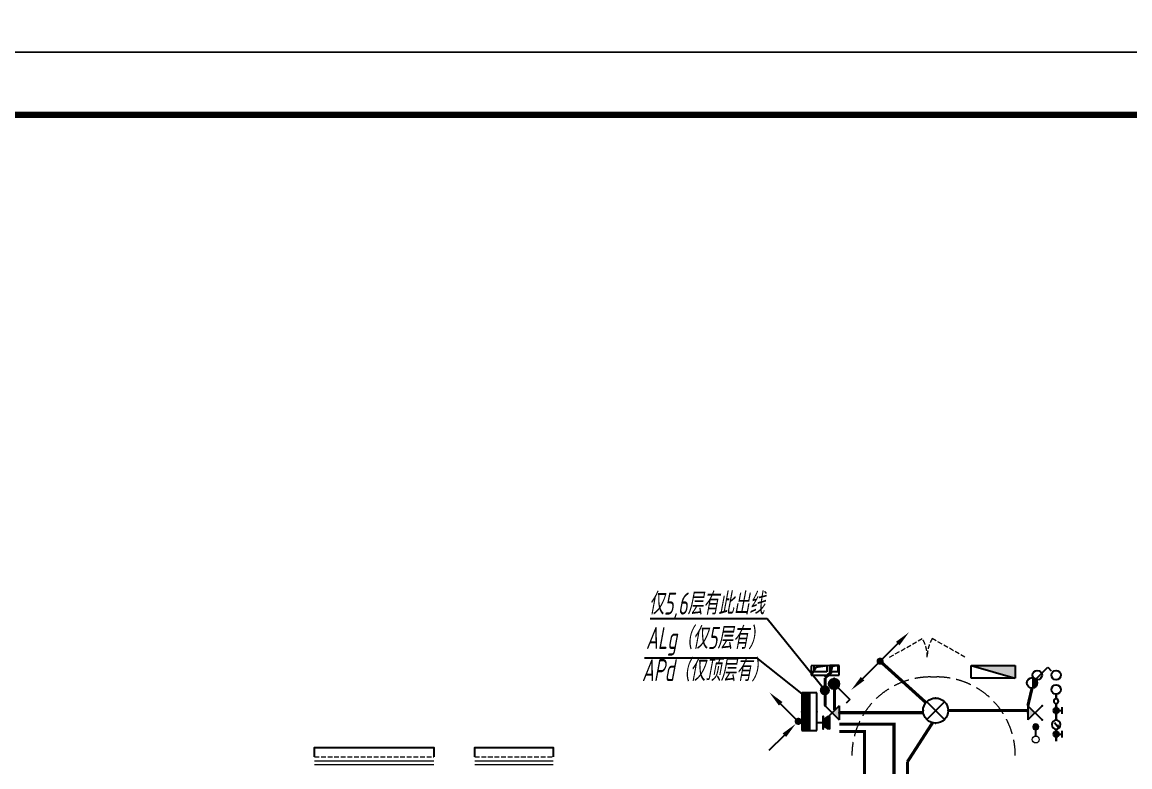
# Model space of a CAD drawing. Extents: x 5031545 to 5313844, y -886381 to -283477.
# Drawn here: x 5074012 to 5091635, y -838353 to -826506 of the extents above; entities that cross this region are included whole.
import ezdxf
from ezdxf.enums import TextEntityAlignment as Align

# ---------------------------------------------------------------- set-up
doc = ezdxf.new("R2010")
doc.units = 0
doc.header["$LTSCALE"] = 1000
doc.header["$MEASUREMENT"] = 0
doc.linetypes.add('DASH', pattern=[0.35, 0.25, -0.1])
doc.layers.get('0').update_dxf_attribs({"linetype": 'CONTINUOUS'})
for name, color, linetype in [('!!电气', 1, 'CONTINUOUS'), ('!校对', 2, 'CONTINUOUS'), ('DIM-照明', 7, 'CONTINUOUS'), ('EQUIP-插座', 3, 'CONTINUOUS'), ('EQUIP-照明', 3, 'CONTINUOUS'), ('EQUIP-箱柜', 3, 'CONTINUOUS'), ('EQUIP_消火栓', 7, 'CONTINUOUS'), ('LWIRE', 4, 'CONTINUOUS'), ('TEL_TEXT', 7, 'CONTINUOUS'), ('VPIPE-凝结', 150, 'CONTINUOUS'), ('VPIPE-消防', 1, 'TG_X'), ('VPIPE-给水', 3, 'TG_J'), ('WIRE-动力', 7, 'CONTINUOUS'), ('WIRE-插座', 2, 'CONTINUOUS'), ('WIRE-照明', 2, 'CONTINUOUS'), ('污水', 3, 'CONTINUOUS'), ('看线', 185, 'CONTINUOUS'), ('给水', 4, 'CONTINUOUS')]:
    doc.layers.add(name, color=color, linetype=linetype)
for name, color, linetype, lineweight in [('EQUIP_地漏', 7, 'CONTINUOUS', 18), ('STAIR', 252, 'CONTINUOUS', 20), ('VPIPE-废水', 31, 'TG_F', 18), ('WINDOW', 146, 'CONTINUOUS', 20), ('图框', 147, 'CONTINUOUS', 20), ('平面-栏杆', 56, 'CONTINUOUS', 15), ('平面-看线', 252, 'CONTINUOUS', 15)]:
    doc.layers.add(name, color=color, linetype=linetype, lineweight=lineweight)
doc.styles.add('_TCH_LABEL', font='COMPLEX', dxfattribs={"bigfont": 'GBCBIG'})
doc.styles.add('_TEL_DIM', font='simplex.shx', dxfattribs={"width": 0.8, "height": 3.5, "bigfont": 'hztxt.shx'})
doc.styles.add('HZTXT', font='gbeitc.shx', dxfattribs={"width": 0.8, "height": 400, "bigfont": 'hztxt.shx'})
doc.styles.get("Standard").update_dxf_attribs({"font": 'gbenor.shx', "bigfont": 'gbcbig.shx'})
doc.styles.add('TG_LINETYPE', font='SIMPLEX', dxfattribs={"width": 0.8, "height": 3, "bigfont": 'HZTXT'})
doc.linetypes.add('TG_F', pattern='A,2,-0.3,["F",TG_LINETYPE,S=0.1,R=0,X=-0.23,Y=-0.15],0', length=2.3)
doc.linetypes.add('TG_J', pattern='A,2,-0.22,["J",TG_LINETYPE,S=0.1,R=0,X=-0.18,Y=-0.15],0', length=2.22)
doc.linetypes.add('TG_X', pattern='A,4,-0.3,["X",TG_LINETYPE,S=0.1,R=0,X=-0.23,Y=-0.15],0', length=4.3)

# ---------------------------------------------------------------- blocks, each defined once
blk = doc.blocks.new('$TwtSys$00000434')
at = {"color": 252}
for p, q in [((-0.5, 0.5), (-0.5, -0.5)), ((-0.5, -0.5), (0.5, 0.5)), ((0.5, 0.5), (-0.5, 0.5)), ((0.5, -0.5), (0.5, 0.5)), ((-0.5, -0.5), (0.5, -0.5))]:
    blk.add_line(p, q, dxfattribs=at)
blk.add_solid([(0.5, -0.5), (0.5, 0.5), (-0.5, -0.5)], dxfattribs=at)
blk = doc.blocks.new('A$C2705576B')
at = {"layer": '给水'}
h = blk.add_hatch(color=252, dxfattribs=at)
edge = h.paths.add_edge_path()
edge.add_arc((417, -1741), 47.2, 0, 360)
h = blk.add_hatch(color=252, dxfattribs=at)
edge = h.paths.add_edge_path()
edge.add_arc((795, -1741), 47.2, 0, 360)
at = {"layer": '给水', "color": 252}
for p, q in [((363, -1645), (472, -1645)), ((417, -1741), (417, -1645)), ((601, -1768), (525, -1704)), ((525, -1704), (564, -1715)), ((740, -1645), (849, -1645)), ((795, -1741), (795, -1645))]:
    blk.add_line(p, q, dxfattribs=at)
at = {"layer": '给水', "color": 252, "const_width": 35.4}
for points in [[(499, -1741), (302, -1741)], [(903, -1741), (641, -1741)], [(1053, -1741), (978, -1741)]]:
    blk.add_lwpolyline(points, dxfattribs=at)
at = {"layer": '给水', "color": 252}
for centre, radius in [((417, -1741), 47.2), ((570, -1741), 70.8), ((795, -1741), 47.2), ((941, -1741), 37.5)]:
    blk.add_circle(centre, radius, dxfattribs=at)
blk = doc.blocks.new('$TwtSys$00000141')
at = {"color": 1}
for p, q in [((-47, 4), (-5, 46)), ((-47, 4), (-5, 46)), ((-44, -18), (18, 44)), ((-44, -18), (18, 44)), ((-33, -33), (33, 33)), ((-33, -33), (33, 33)), ((-16, -44), (44, 16)), ((-16, -44), (44, 16)), ((6, -46), (46, -6)), ((6, -46), (46, -6))]:
    blk.add_line(p, q, dxfattribs=at)
blk.add_circle((0, 0), 47, dxfattribs=at)
blk.add_circle((0, 0), 47, dxfattribs=at)
blk = doc.blocks.new('A$C547B2CCF')
at = {"layer": 'STAIR', "color": 252, "linetype": 'DASH'}
blk.add_lwpolyline([(10900, 12020, -0.414214), (12150, 13270), (12250, 13270, -0.414214), (13500, 12020)], format="xyb", dxfattribs=at)
at = {"layer": 'VPIPE-凝结', "color": 252}
blk.add_line((13825, 12330), (13825, 12428), dxfattribs=at)
at = {"layer": 'VPIPE-废水', "color": 252}
blk.add_circle((13825, 12275), 55, dxfattribs=at)
at = {"layer": 'VPIPE-消防', "color": 252, "linetype": 'Continuous'}
blk.add_circle((13850, 13300), 75, dxfattribs=at)
at = {"layer": 'VPIPE-给水', "color": 252, "linetype": 'Continuous'}
for centre in [(14150, 13300), (14150, 13070)]:
    blk.add_circle(centre, 75, dxfattribs=at)
at = {"layer": 'WINDOW', "color": 252, "linetype": 'DASH', "ltscale": 0.3}
for points in [[(11500, 13583), (12020, 13883, -0.131652), (12100, 13583)], [(12698, 13583), (12179, 13883, 0.131652), (12098, 13583)]]:
    blk.add_lwpolyline(points, format="xyb", dxfattribs=at)
at = {"layer": '平面-栏杆', "color": 252}
for points in [[(4250, 11930), (2350, 11930)], [(4250, 11870), (2350, 11870)], [(6150, 11930), (4900, 11930)], [(6150, 11870), (4900, 11870)]]:
    blk.add_lwpolyline(points, dxfattribs=at)
at = {"layer": '平面-看线', "color": 252, "linetype": 'DASH', "ltscale": 0.3}
for points in [[(2350, 12000), (4250, 12000)], [(4900, 12000), (6150, 12000)]]:
    blk.add_lwpolyline(points, dxfattribs=at)
at = {"layer": '看线', "color": 252, "ltscale": 0.5}
for points in [[(2350, 12000), (2350, 12150), (4250, 12150), (4250, 12000)], [(4900, 12000), (4900, 12150), (6150, 12150), (6150, 12000)]]:
    blk.add_lwpolyline(points, dxfattribs=at)
at = {"layer": 'EQUIP_地漏', "color": 252, "xscale": -1, "rotation": 359.999999999891}
blk.add_blockref('$TwtSys$00000141', (13825, 12475), dxfattribs=at)
at = {"layer": 'EQUIP_消火栓', "color": 252, "xscale": -700, "yscale": 200, "zscale": 700, "rotation": 180}
blk.add_blockref('$TwtSys$00000434', (13150, 13350), dxfattribs=at)
at = {"layer": '污水', "color": 252, "xscale": -1, "rotation": 269.999999999891}
blk.add_blockref('A$C2705576B', (15891, 11942), dxfattribs=at)
blk = doc.blocks.new('$equip$00001154')
for p, q in [((0, 0.283), (0, -0.283)), ((0, 0.283), (0.566, -0.283)), ((0.566, 0.283), (0, -0.283))]:
    blk.add_line(p, q)
for p in [(0, 0.004), (0.283, 0), (0.566, 0.283), (0.566, -0.283)]:
    blk.add_point(p)
blk.add_solid([(0, -0.283), (0.283, 0), (0, 0.283)])
at = {"layer": 'TEL_TEXT', "style": '_TEL_DIM', "flags": 1}
blk.add_attdef('A', text='', height=0.00002, dxfattribs=at).set_placement((0, 0), align=Align.MIDDLE_CENTER)
blk = doc.blocks.new('$equip$00001962')
for p, q in [((0.147, 0.356), (0.625, 0.833)), ((0.625, 0.833), (0.766, 0.692))]:
    blk.add_line(p, q)
blk.add_circle((0, 0.208), 0.208)
for p in [(-0.208, 0.208), (0, 0.417), (0, 0), (0.208, 0.208)]:
    blk.add_point(p)
for points in [[(-0.18, 0.313), (0.18, 0.313), (-0.208, 0.208), (0.208, 0.208)], [(-0.18, 0.104), (0.18, 0.104), (-0.208, 0.208), (0.208, 0.208)], [(-0.104, 0.389), (0.104, 0.389), (-0.18, 0.313), (0.18, 0.313)], [(-0.104, 0.028), (0.104, 0.028), (-0.18, 0.104), (0.18, 0.104)], [(0, 0.417), (0, 0.417), (-0.104, 0.389), (0.104, 0.389)], [(0, 0), (0, 0), (-0.104, 0.028), (0.104, 0.028)]]:
    blk.add_solid(points)
at = {"layer": 'TEL_TEXT', "style": '_TEL_DIM', "flags": 1}
blk.add_attdef('A', text='', height=0.00002, dxfattribs=at).set_placement((0, 0), align=Align.MIDDLE_CENTER)
blk = doc.blocks.new('$equip$00001213')
for p, q in [((0.147, 0.356), (0.625, 0.833)), ((0.625, 0.833), (0.766, 0.692))]:
    blk.add_line(p, q)
blk.add_circle((0, 0.208), 0.208)
for p in [(-0.208, 0.208), (0, 0.417), (0, 0), (0.208, 0.208)]:
    blk.add_point(p)
for points in [[(0.104, 0.389), (0.104, 0.028), (0, 0.417), (0, 0)], [(0.18, 0.313), (0.18, 0.104), (0.104, 0.389), (0.104, 0.028)], [(0.208, 0.208), (0.208, 0.208), (0.18, 0.313), (0.18, 0.104)]]:
    blk.add_solid(points)
at = {"flags": 9}
blk.add_attdef('A', (0, 0), '', height=0.00002, dxfattribs=at)
blk = doc.blocks.new('A$C0A82355E')
at = {"layer": '!!电气'}
for p, q in [((0, 300), (-150, 300)), ((-150, 300), (-150, 0)), ((-27, 223), (-150, 300)), ((-100, 50), (-100, 250)), ((-100, 250), (0, 250)), ((0, 0), (-27, 223)), ((0, 0), (0, 300)), ((-150, 0), (0, 0)), ((0, 50), (-100, 50))]:
    blk.add_line(p, q, dxfattribs=at)
blk = doc.blocks.new('A$C04F44ECC')
at = {"layer": '!!电气'}
for p, q in [((0, 0), (-300, 0)), ((-300, 0), (-300, -300)), ((-250, -200), (-250, 0)), ((0, 0), (-223, -27)), ((-50, 0), (-50, -200)), ((0, -300), (0, 0)), ((-223, -27), (-300, -300)), ((-300, -300), (0, -300)), ((-50, -200), (-250, -200))]:
    blk.add_line(p, q, dxfattribs=at)
blk = doc.blocks.new('$equip$00002539')
for p, q in [((-0.354, 0.354), (0.354, -0.354)), ((0.354, 0.354), (-0.354, -0.354))]:
    blk.add_line(p, q)
at = {"const_width": 0.032}
blk.add_lwpolyline([(-0.5, 0, 1), (0.5, 0, 1), (-0.5, 0, 0.911406)], format="xyb", dxfattribs=at)
blk.add_circle((0, 0), 0.5)
for p in [(0, 0.5), (-0.5, 0), (0.5, 0), (0, -0.5)]:
    blk.add_point(p)
at = {"color": 7, "style": '_TEL_DIM', "flags": 1}
blk.add_attdef('A', text='', height=0.00002, dxfattribs=at).set_placement((0, 0), align=Align.MIDDLE_CENTER)
blk = doc.blocks.new('$TelecSys$00000079')
for p, q in [((0.7, 0.7), (0, 0)), ((0.104, 0.104), (0.104, 0.104)), ((-0.104, -0.104), (-0.104, -0.104))]:
    blk.add_line(p, q)
at = {"const_width": 0.142}
blk.add_lwpolyline([(-0.071, 0, 1), (0.071, 0, 1)], format="xyb", close=True, dxfattribs=at)
blk.add_solid([(0.63, 0.77), (0.77, 0.63), (1.15, 1.15)])
at = {"width": 0.8, "flags": 9}
blk.add_attdef('A', (0, 0), '', height=0.00002, dxfattribs=at)
blk = doc.blocks.new('$equip$00001237')
for p, q in [((-0.5, 1.05), (-0.5, 1)), ((-0.5, 1), (0.5, 1)), ((0.5, 1.05), (0.5, 1)), ((0.5, 0.5), (-0.5, 0.5)), ((0, 0.5), (0, 0))]:
    blk.add_line(p, q)
blk.add_arc((0, 1), 0.5, 180, 0)
for p in [(0, 1), (-0.5, 0.5), (0, 0), (0.5, 0.5)]:
    blk.add_point(p)
for points in [[(0.433, 0.75), (-0.433, 0.75), (0.5, 1), (-0.5, 1)], [(0.25, 0.567), (-0.25, 0.567), (0.433, 0.75), (-0.433, 0.75)], [(0, 0.5), (0, 0.5), (0.25, 0.567), (-0.25, 0.567)]]:
    blk.add_solid(points)
at = {"flags": 9}
blk.add_attdef('A', (0, 0), '', height=0.00002, dxfattribs=at)
blk = doc.blocks.new('$TelecSys$00000081')
for p, q in [((0.104, 0.104), (0.104, 0.104)), ((-0.104, -0.104), (-0.104, -0.104)), ((-1.15, -1.15), (-0.55, -0.55))]:
    blk.add_line(p, q)
at = {"const_width": 0.142}
blk.add_lwpolyline([(0.071, 0, 1), (-0.071, 0, 1)], format="xyb", close=True, dxfattribs=at)
blk.add_solid([(-0.62, -0.48), (-0.48, -0.62), (-0.1, -0.1)])
at = {"width": 0.8, "flags": 9}
blk.add_attdef('A', (0, 0), '', height=0.00002, rotation=180, dxfattribs=at)
blk = doc.blocks.new('*X10')
at = {"color": 0}
for p, q in [((-250, 33), (-183, 100)), ((-250, 68), (-218, 100)), ((-247, 0), (-147, 100)), ((-212, 0), (-112, 100)), ((-177, 0), (-77, 100)), ((-141, 0), (-41, 100)), ((-106, 0), (-6, 100)), ((-71, 0), (29, 100)), ((-35, 0), (65, 100)), ((0, 0), (100, 100)), ((35, 0), (135, 100)), ((71, 0), (171, 100)), ((106, 0), (206, 100)), ((141, 0), (241, 100)), ((177, 0), (250, 73)), ((212, 0), (250, 38)), ((247, 0), (250, 3))]:
    blk.add_line(p, q, dxfattribs=at)
blk = doc.blocks.new('$equip$00001414')
for p, q in [((0.75, 0.6), (-0.75, 0.6)), ((-0.75, 0.6), (-0.75, 0)), ((0.75, 0), (0.75, 0.6)), ((-0.75, 0.3), (0.75, 0.3)), ((-0.75, 0), (0.75, 0))]:
    blk.add_line(p, q)
at = {"const_width": 0.3}
blk.add_lwpolyline([(-0.75, 0.15), (0.75, 0.15)], dxfattribs=at)
for p in [(0, 0.6), (-0.75, 0.3), (0, 0), (0.75, 0.3)]:
    blk.add_point(p)
at = {"xscale": 0.00300000000061118, "yscale": 0.00300000000061118, "zscale": 0.00300000000061118}
blk.add_blockref('*X10', (0, 0), dxfattribs=at)
at = {"style": '_TCH_LABEL', "flags": 9}
blk.add_attdef('A', (0, 0), '', height=0.00002, dxfattribs=at)
blk = doc.blocks.new('$TelecSys$00000080')
for p, q in [((-0.7, -0.7), (0, 0)), ((0.104, 0.104), (0.104, 0.104)), ((-0.104, -0.104), (-0.104, -0.104))]:
    blk.add_line(p, q)
at = {"const_width": 0.142}
blk.add_lwpolyline([(0.071, 0, 1), (-0.071, 0, 1)], format="xyb", close=True, dxfattribs=at)
blk.add_solid([(-0.63, -0.77), (-0.77, -0.63), (-1.15, -1.15)])
at = {"width": 0.8, "flags": 9}
blk.add_attdef('A', (0, 0), '', height=0.00002, rotation=180, dxfattribs=at)

msp = doc.modelspace()

# ---------------------------------------------------------------- linework, layer by layer
at = {"layer": '!!电气', "color": 6}
for p, q in [((5083913.7, -836619), (5085697.4, -836619)), ((5085697.4, -836619), (5086416, -837194.2))]:
    msp.add_line(p, q, dxfattribs=at)
at = {"layer": '!校对', "color": 6}
msp.add_line((5085863.2, -835997), (5084002.4, -835997), dxfattribs=at)
at = {"color": 6}
msp.add_line((5086782.4, -837135.2), (5085863.2, -835997), dxfattribs=at)
at = {"layer": 'DIM-照明', "const_width": 80}
msp.add_lwpolyline([(5086822.4, -837135.2, -1), (5086742.4, -837135.2, -1)], format="xyb", close=True, dxfattribs=at)
at = {"layer": 'WIRE-动力', "color": 2, "const_width": 50}
msp.add_lwpolyline([(5087882.1, -841019.2), (5087882.1, -837674.7), (5087012.5, -837674.7)], dxfattribs=at)
at = {"layer": 'WIRE-动力', "color": 6, "const_width": 50}
msp.add_lwpolyline([(5087012.6, -837790.4), (5087412.4, -837790.4), (5087412.4, -839871.8)], dxfattribs=at)
at = {"layer": 'WIRE-插座', "color": 2, "const_width": 50}
for points in [[(5088495.9, -837652.4), (5088096.8, -838272.3)], [(5088096.8, -838272.3), (5088096.8, -841017.3)]]:
    msp.add_lwpolyline(points, dxfattribs=at)
at = {"layer": 'WIRE-照明', "color": 2, "const_width": 50}
for points in [[(5088390.2, -837330.9), (5087661.2, -836672.6)], [(5086786.3, -836938.1), (5086887.4, -836843.3)], [(5090012.6, -837380.2), (5090078.9, -837100.9)], [(5088744.3, -837458.3), (5090012.6, -837458.3)], [(5087012.6, -837491.6), (5088351.9, -837492.3)]]:
    msp.add_lwpolyline(points, dxfattribs=at)
at = {"layer": 'WIRE-照明', "const_width": 50}
for points in [[(5086786.3, -837380.2), (5086786.3, -836938.1)], [(5086935.7, -837451.4), (5086935.7, -837116.9)]]:
    msp.add_lwpolyline(points, dxfattribs=at)
at = {"layer": '图框'}
for points in [[(5061543.6, -767581), (5145643.6, -767581), (5145643.6, -826981), (5061543.6, -826981)], [(5061543.6, -826981), (5145643.6, -826981), (5145643.6, -886381), (5061543.6, -886381)]]:
    msp.add_lwpolyline(points, close=True, dxfattribs=at)
at = {"layer": '图框', "const_width": 100}
msp.add_lwpolyline([(5144643.6, -885381), (5144643.6, -827981), (5064043.6, -827981), (5064043.6, -885381)], close=True, dxfattribs=at)

# ---------------------------------------------------------------- block references
at = {"layer": '!!电气', "color": 2, "rotation": 90.2231656215626}
msp.add_blockref('A$C0A82355E', (5086862.4, -836743.3), dxfattribs=at)
at = {"color": 2}
msp.add_blockref('A$C547B2CCF', (5076312.6, -850193.3), dxfattribs=at)
at = {"xscale": 0.5, "yscale": 0.5, "zscale": 0.5}
msp.add_blockref('A$C04F44ECC', (5087012.4, -836743.3), dxfattribs=at)
at = {"layer": 'EQUIP-插座', "color": 1, "xscale": 200, "yscale": 200, "zscale": 400, "rotation": 270}
msp.add_blockref('$equip$00001237', (5086656, -837651.1), dxfattribs=at)
at = {"layer": 'EQUIP-照明', "color": 2, "xscale": 400, "yscale": 400, "zscale": 400}
for name, p in [('$equip$00001213', (5090078.9, -837100.9)), ('$equip$00002539', (5088544.3, -837458.3)), ('$equip$00001154', (5090012.6, -837493.3))]:
    msp.add_blockref(name, p, dxfattribs=at)
at = {"layer": 'EQUIP-照明', "color": 6, "xscale": 400, "yscale": 400, "zscale": 400, "rotation": 269.9999856579074}
msp.add_blockref('$equip$00001962', (5086845.9, -837033.6), dxfattribs=at)
at = {"layer": 'EQUIP-照明', "color": 6, "xscale": -400, "yscale": 400, "zscale": 400}
msp.add_blockref('$equip$00001154', (5087012.6, -837493.3), dxfattribs=at)
at = {"layer": 'EQUIP-箱柜', "xscale": 400, "yscale": 400, "zscale": 400, "rotation": 270}
msp.add_blockref('$equip$00001414', (5086416, -837477.2), dxfattribs=at)
at = {"layer": 'LWIRE', "color": 1, "xscale": 400, "yscale": 400, "zscale": 400}
msp.add_blockref('$TelecSys$00000079', (5087661.2, -836672.6), dxfattribs=at)
at = {"layer": 'LWIRE', "color": 6, "xscale": 400, "yscale": 400, "zscale": 400}
msp.add_blockref('$TelecSys$00000080', (5087661.2, -836672.6), dxfattribs=at)
at = {"layer": 'LWIRE', "color": 2, "yscale": 400, "zscale": 400}
for name, xscale in [('$TelecSys$00000079', -400), ('$TelecSys$00000081', 400)]:
    msp.add_blockref(name, (5086359.2, -837629.4), dxfattribs=dict(at, xscale=xscale))

# ---------------------------------------------------------------- texts
at = {"layer": 'DIM-照明', "color": 7, "style": 'HZTXT', "width": 0.7}
msp.add_text('仅5,6层有此出线', height=350, dxfattribs=at).set_placement((5083977.1, -835930.3, 1500))
at = {"layer": 'DIM-照明', "style": 'HZTXT', "width": 0.7}
for s, p in [('ALg（仅5层有）', (5083937.2, -836477.6)), ('APd（仅顶层有）', (5083873.2, -836989.8))]:
    msp.add_text(s, height=350, dxfattribs=at).set_placement(p)

doc.saveas('drawing.dxf')
